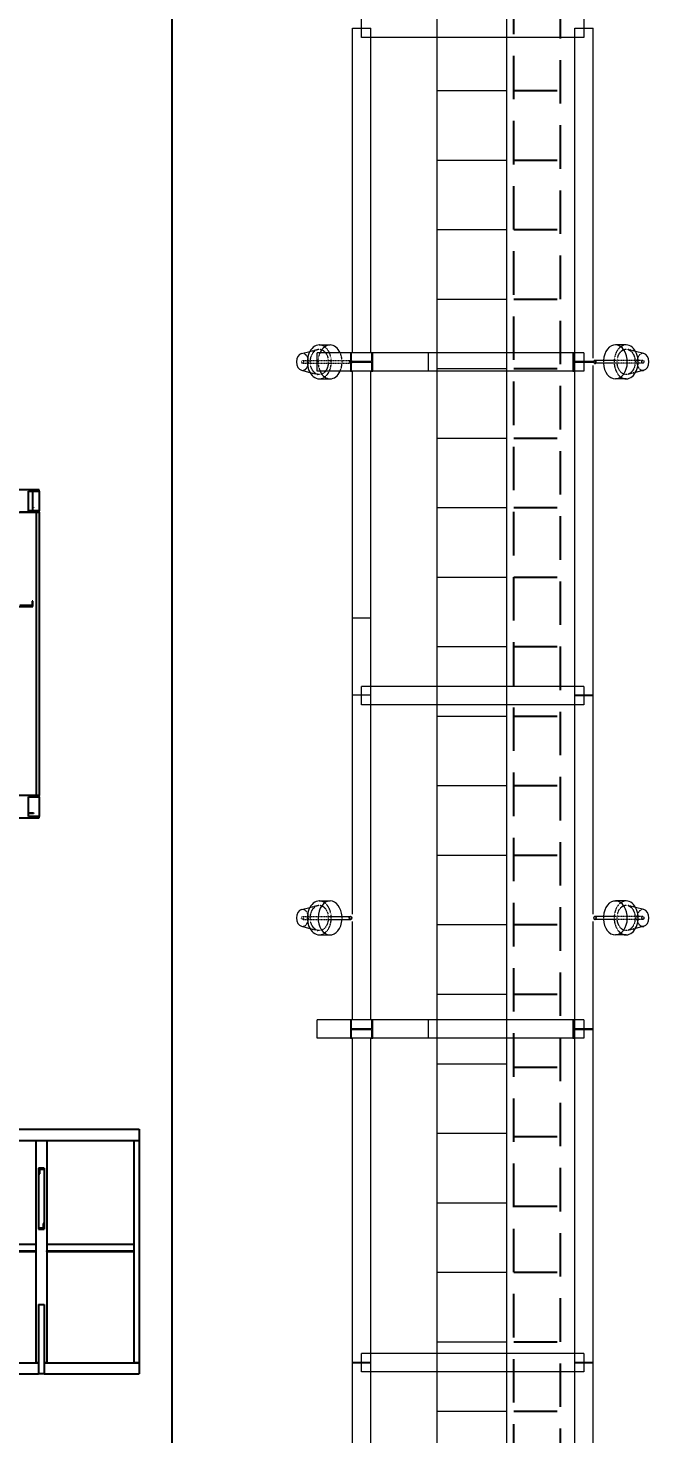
# Model space of a CAD drawing. Header units: inches. Extents: x 19 to 664121, y 34 to 210034.
# Drawn here: x 142233 to 147594, y 148847 to 160981 of the extents above; entities that cross this region are included whole.
import ezdxf

# ---------------------------------------------------------------- set-up
doc = ezdxf.new("R2010")
doc.units = ezdxf.units.IN
doc.header["$MEASUREMENT"] = 0
doc.linetypes.add('CABLEROUTEALL-EMBED 1_DWG$0$HIDDEN2', pattern=[0.1875, 0.125, -0.0625])
doc.linetypes.add('LIGHTINGLAYOUTPROGRESSUNIT-EMBED 1_DWG$0$HIDDEN2', pattern=[0.1875, 0.125, -0.0625])
doc.layers.add('CABLE TRAY INSTRUMENTATION', color=7, linetype='Continuous')
doc.layers.add('CABLEROUTEALL-EMBED 1_DWG$0$DwgTemplate', color=7, linetype='Continuous')
for name, color, linetype, lineweight in [('Layout', 6, 'Continuous', 20), ('Pipe Rack Lighting', 1, 'Continuous', 5), ('REV.C CLOUD', 2, 'Continuous', 20)]:
    doc.layers.add(name, color=color, linetype=linetype, lineweight=lineweight)
doc.styles.get("Standard").update_dxf_attribs({"font": 'arial.ttf'})
doc.dimstyles.get("Standard").update_dxf_attribs({"dimtxt": 0.18, "dimasz": 0.18, "dimexe": 0.18, "dimexo": 0.0625, "dimgap": 0.09, "dimtad": 0, "dimtih": 1, "dimtoh": 1, "dimdec": 4, "dimzin": 0, "dimdsep": 46, "dimtxsty": 'Standard', "dimcen": 0.09, "dimadec": 0, "dimazin": 0, "dimtfac": 1, "dimtdec": 4, "dimtofl": 0, "dimtmove": 0, "dimatfit": 3, "dimfxl": 1, "dimtolj": 1, "dimtzin": 0, "dimarcsym": 0})

# ---------------------------------------------------------------- blocks, each defined once
blk = doc.blocks.new('*D63')
at = {"color": 4, "lineweight": -2, "transparency": 16777216}
for p, q in [((145765, 164642), (143473, 164642)), ((143473, 161642), (143473, 146589)), ((143473, 125592), (143473, 140927)), ((145765, 122592), (143473, 122592))]:
    blk.add_line(p, q, dxfattribs=at)
at = {"color": 4, "transparency": 16777216}
for points in [[(142973, 161642), (143973, 161642), (143473, 164642)], [(142973, 125592), (143973, 125592), (143473, 122592)]]:
    blk.add_solid(points, dxfattribs=at)
at = {"layer": 'Defpoints', "color": 0, "transparency": 16777216}
for p in [(145765, 164642), (143473, 122592), (145765, 122592)]:
    blk.add_point(p, dxfattribs=at)
at = {"transparency": 16777216, "insert": (143473, 143758), "char_height": 1500, "attachment_point": 5, "rotation": 90}
blk.add_mtext('\\A1;42.1m', dxfattribs=at)

msp = doc.modelspace()

# ---------------------------------------------------------------- linework, layer by layer
at = {"layer": 'CABLE TRAY INSTRUMENTATION', "color": 6, "linetype": 'CABLEROUTEALL-EMBED 1_DWG$0$HIDDEN2', "ltscale": 3000}
for p, q in [((146426.89, 123242.19), (146426.89, 164642.19)), ((146826.89, 164642.19), (146826.89, 142665.71)), ((146426.89, 160442.19), (146826.89, 160442.19)), ((146426.89, 159842.19), (146826.89, 159842.19)), ((146426.89, 159242.19), (146826.89, 159242.19)), ((146426.89, 159242.19), (146826.89, 159242.19)), ((146426.89, 159242.19), (146826.89, 159242.19)), ((146426.89, 158642.19), (146826.89, 158642.19)), ((146426.89, 158042.19), (146826.89, 158042.19)), ((146426.89, 158042.19), (146826.89, 158042.19)), ((146426.89, 157442.19), (146826.89, 157442.19)), ((146426.89, 156842.19), (146826.89, 156842.19)), ((146426.89, 156242.19), (146826.89, 156242.19)), ((146426.89, 155642.19), (146826.89, 155642.19)), ((146426.89, 155042.19), (146826.89, 155042.19)), ((146426.89, 154442.19), (146826.89, 154442.19)), ((146426.89, 154442.19), (146826.89, 154442.19)), ((146426.89, 154442.19), (146826.89, 154442.19)), ((146426.89, 153842.19), (146826.89, 153842.19)), ((146426.89, 153242.19), (146826.89, 153242.19)), ((146426.89, 153242.19), (146826.89, 153242.19)), ((146426.89, 152642.19), (146826.89, 152642.19)), ((146426.89, 152013.19), (146826.89, 152013.19)), ((146426.89, 151413.19), (146826.89, 151413.19)), ((146426.89, 150813.19), (146826.89, 150813.19)), ((146426.89, 150242.19), (146826.89, 150242.19)), ((146426.89, 149642.19), (146826.89, 149642.19)), ((146426.89, 149642.19), (146826.89, 149642.19)), ((146426.89, 149642.19), (146826.89, 149642.19)), ((146426.89, 149042.19), (146826.89, 149042.19))]:
    msp.add_line(p, q, dxfattribs=at)
at = {"layer": 'CABLEROUTEALL-EMBED 1_DWG$0$DwgTemplate', "color": 252, "linetype": 'Continuous'}
for p, q in [((142329.21, 156995.89), (142137.23, 156995.89)), ((142237.06, 156815.43), (142237.06, 156984.37)), ((142237.06, 156984.37), (142329.21, 156984.37)), ((142274.97, 156815.43), (142274.97, 156984.37)), ((142329.21, 156984.37), (142329.21, 156995.89)), ((142329.21, 156984.37), (142329.21, 156815.43)), ((142137.23, 156803.91), (142329.21, 156803.91)), ((142305.21, 156803.91), (142161.22, 156803.91)), ((142329.21, 156815.43), (142237.06, 156815.43)), ((142274.97, 156846.14), (142278.47, 156846.14)), ((142278.47, 156842.3), (142274.97, 156842.3)), ((142278.47, 156846.14), (142278.47, 156842.3)), ((142305.21, 154356.18), (142305.21, 156803.91)), ((142329.21, 156803.91), (142329.21, 156815.43)), ((142329.21, 156803.91), (142329.21, 154356.18)), ((142153.07, 155987.95), (142274.97, 155987.95)), ((142267.17, 155995.88), (142160.87, 155995.88)), ((142267.17, 156034.03), (142267.17, 155995.88)), ((142274.97, 156034.03), (142267.17, 156034.03)), ((142274.97, 155987.95), (142274.97, 156034.03)), ((142329.21, 154356.18), (142137.23, 154356.18)), ((142305.21, 154356.18), (142161.22, 154356.18)), ((142329.21, 154344.66), (142329.21, 154356.18)), ((142237.06, 154344.66), (142329.21, 154344.66)), ((142237.06, 154175.72), (142237.06, 154344.66)), ((142329.21, 154344.66), (142329.21, 154175.72)), ((142137.23, 154164.2), (142329.21, 154164.2)), ((142237.06, 154206.44), (142278.47, 154206.44)), ((142278.47, 154202.6), (142237.06, 154202.6)), ((142329.21, 154175.72), (142237.06, 154175.72)), ((142278.47, 154206.44), (142278.47, 154202.6)), ((142329.21, 154164.2), (142329.21, 154175.72)), ((135034.03, 151476.55), (143193.11, 151476.55)), ((143193.11, 151476.55), (143193.11, 151380.57)), ((135034.03, 151380.57), (143193.11, 151380.57)), ((142300.41, 151380.57), (142300.41, 149460.78)), ((142300.41, 151380.57), (142396.4, 151380.57)), ((142396.4, 151380.57), (142396.4, 149460.78)), ((143147.03, 151380.57), (143193.11, 151380.57)), ((143147.03, 151380.57), (143147.03, 149460.78)), ((143193.11, 151380.57), (143193.11, 149460.78)), ((142324, 151140.59), (142324, 151091.83)), ((142372.76, 151140.59), (142324, 151140.59)), ((142324, 151091.83), (142333.14, 151091.83)), ((142324.02, 151140.59), (142324.02, 150612.65)), ((142324.02, 151140.59), (142372.78, 151140.59)), ((142333.14, 151131.45), (142372.76, 151131.45)), ((142333.14, 151091.83), (142333.14, 151131.45)), ((142372.76, 151131.45), (142372.76, 151140.59)), ((142372.78, 151140.59), (142372.78, 150612.65)), ((142324.02, 150621.8), (142324.02, 150612.65)), ((142363.64, 150621.8), (142324.02, 150621.8)), ((142324.02, 150612.65), (142372.78, 150612.65)), ((142372.78, 150612.65), (142324.02, 150612.65)), ((142363.64, 150661.41), (142363.64, 150621.8)), ((142372.78, 150661.41), (142363.64, 150661.41)), ((142372.78, 150612.65), (142372.78, 150661.41)), ((142300.41, 150481.15), (141847.34, 150481.15)), ((143147.03, 150481.15), (142396.4, 150481.15)), ((141847.34, 150426.43), (142300.41, 150426.43)), ((141847.34, 150420.67), (142300.41, 150420.67)), ((142300.41, 150426.43), (142300.41, 150420.67)), ((142396.4, 150420.67), (142396.4, 150426.43)), ((142396.4, 150426.43), (143147.03, 150426.43)), ((142396.4, 150420.67), (143147.03, 150420.67)), ((143147.03, 150420.67), (143147.03, 150426.43)), ((142324.02, 149962.88), (142324, 149962.88)), ((142324, 149962.88), (142324, 149914.11)), ((142324, 149914.11), (142324.02, 149914.11)), ((142324.02, 149962.88), (142372.78, 149962.88)), ((142324.02, 149962.88), (142324.02, 149364.79)), ((142372.78, 149962.88), (142372.78, 149364.79)), ((141268.48, 149460.78), (142324.02, 149460.78)), ((142324.02, 149460.78), (142300.41, 149460.78)), ((142396.4, 149460.78), (142372.78, 149460.78)), ((142372.78, 149460.78), (143193.11, 149460.78)), ((143193.11, 149460.78), (143147.03, 149460.78)), ((143193.11, 149460.78), (143193.11, 149364.79)), ((141398.76, 149364.79), (142324.02, 149364.79)), ((142372.78, 149364.79), (142324.02, 149364.79)), ((142372.78, 149364.79), (143193.11, 149364.79))]:
    msp.add_line(p, q, dxfattribs=at)
at = {"layer": 'Layout', "color": 251, "linetype": 'Continuous'}
for p, q in [((145112.89, 160900.2), (145112.89, 161058.68)), ((147032.68, 161058.68), (147032.68, 160900.2)), ((145033.65, 160979.44), (145192.13, 160979.44)), ((147032.68, 160900.2), (145112.89, 160900.2)), ((146953.44, 160979.44), (147111.91, 160979.44))]:
    msp.add_line(p, q, dxfattribs=at)
at = {"layer": 'Layout', "color": 252, "linetype": 'Continuous'}
for p, q in [((145033.65, 158179), (145033.65, 160979.44)), ((145192.13, 158179), (145192.13, 160979.44)), ((146953.44, 158099.76), (146953.44, 160979.44)), ((147111.91, 158131.76), (147111.91, 160979.44)), ((144728.94, 158020.52), (144728.94, 158179)), ((145688.83, 158179), (144728.94, 158179)), ((145025.97, 158179), (145016.22, 158179)), ((145016.22, 158179), (145016.22, 158020.52)), ((145025.97, 158102.75), (145025.97, 158179)), ((145209.56, 158179), (145199.81, 158179)), ((145199.81, 158179), (145199.81, 158102.75)), ((145209.56, 158020.52), (145209.56, 158179)), ((145688.83, 158179), (145688.83, 158020.52)), ((147032.68, 158179), (145688.83, 158179)), ((146936, 158179), (146936, 158020.52)), ((146945.76, 158179), (146936, 158179)), ((146945.76, 158102.75), (146945.76, 158179)), ((147032.68, 158179), (147032.68, 158020.52)), ((145688.83, 158020.52), (144728.94, 158020.52)), ((145016.22, 158020.52), (145025.97, 158020.52)), ((145199.81, 158102.75), (145025.97, 158102.75)), ((145025.97, 158020.52), (145025.97, 158096.77)), ((145025.97, 158096.77), (145199.81, 158096.77)), ((145033.65, 155223.07), (145033.65, 158020.52)), ((145192.13, 155223.07), (145192.13, 158020.52)), ((145199.81, 158096.77), (145199.81, 158020.52)), ((145199.81, 158020.52), (145209.56, 158020.52)), ((147032.68, 158020.52), (145688.83, 158020.52)), ((146936, 158020.52), (146945.76, 158020.52)), ((147111.58, 158102.75), (146945.76, 158102.75)), ((146945.76, 158096.77), (147111.58, 158096.77)), ((146945.76, 158020.52), (146945.76, 158096.77)), ((147111.58, 158099.76), (146953.44, 158099.76)), ((146953.44, 155223.07), (146953.44, 158099.76)), ((146953.44, 158099.76), (147111.58, 158099.76)), ((147111.91, 155223.07), (147111.91, 158067.76)), ((145033.65, 153332.3), (145033.65, 155892.06)), ((145033.65, 155892.06), (145192.13, 155892.06)), ((145192.13, 152419.65), (145192.13, 155892.06)), ((145192.13, 155223.07), (145033.65, 155223.07)), ((147032.68, 155299.32), (145112.89, 155299.32)), ((145112.89, 155140.85), (145112.89, 155299.32)), ((147111.91, 155223.07), (146953.44, 155223.07)), ((146953.44, 152340.41), (146953.44, 155220.09)), ((146953.44, 155220.09), (147111.91, 155220.09)), ((147032.68, 155299.32), (147032.68, 155140.85)), ((147111.91, 153332.3), (147111.91, 155220.09)), ((147032.68, 155140.85), (145112.89, 155140.85)), ((145033.65, 152419.65), (145033.65, 153268.3)), ((147111.91, 152340.41), (147111.91, 153268.3)), ((145688.83, 152419.65), (144728.94, 152419.65)), ((144728.94, 152261.17), (144728.94, 152419.65)), ((145016.22, 152419.65), (145016.22, 152261.17)), ((145025.97, 152419.65), (145016.22, 152419.65)), ((145025.97, 152343.4), (145025.97, 152419.65)), ((145199.81, 152419.65), (145199.81, 152343.4)), ((145209.56, 152419.65), (145199.81, 152419.65)), ((145209.56, 152261.17), (145209.56, 152419.65)), ((147032.68, 152419.65), (145688.83, 152419.65)), ((145688.83, 152419.65), (145688.83, 152261.17)), ((146936, 152419.65), (146936, 152261.17)), ((146945.76, 152419.65), (146936, 152419.65)), ((146945.76, 152343.4), (146945.76, 152419.65)), ((147032.68, 152419.65), (147032.68, 152261.17)), ((145199.81, 152343.4), (145025.97, 152343.4)), ((145025.97, 152261.17), (145025.97, 152337.42)), ((145025.97, 152337.42), (145199.81, 152337.42)), ((145199.81, 152337.42), (145199.81, 152261.17)), ((147115.85, 152343.4), (146945.76, 152343.4)), ((146945.76, 152337.42), (147115.85, 152337.42)), ((146945.76, 152261.17), (146945.76, 152337.42)), ((146953.44, 149463.72), (146953.44, 152340.41)), ((146953.44, 152340.41), (147111.91, 152340.41)), ((147111.91, 152340.41), (146953.44, 152340.41)), ((147111.91, 149463.72), (147111.91, 152340.41)), ((145688.83, 152261.17), (144728.94, 152261.17)), ((145016.22, 152261.17), (145025.97, 152261.17)), ((145033.65, 149463.72), (145033.65, 152261.17)), ((145192.13, 149463.72), (145192.13, 152261.17)), ((145199.81, 152261.17), (145209.56, 152261.17)), ((147032.68, 152261.17), (145688.83, 152261.17)), ((146936, 152261.17), (146945.76, 152261.17)), ((147032.68, 149539.97), (145112.89, 149539.97)), ((145112.89, 149381.5), (145112.89, 149539.97)), ((147032.68, 149539.97), (147032.68, 149381.5)), ((145192.13, 149463.72), (145033.65, 149463.72)), ((145033.65, 148532.84), (145033.65, 149460.73)), ((145033.65, 149460.73), (145192.13, 149460.73)), ((147032.68, 149381.5), (145112.89, 149381.5)), ((145192.13, 146660.3), (145192.13, 149460.73)), ((147111.91, 149463.72), (146953.44, 149463.72)), ((146953.44, 146581.06), (146953.44, 149460.73)), ((146953.44, 149460.73), (147111.91, 149460.73)), ((147111.91, 148532.84), (147111.91, 149460.73))]:
    msp.add_line(p, q, dxfattribs=at)
at = {"layer": 'Pipe Rack Lighting', "color": 252, "linetype": 'Continuous'}
for p, q in [((144747.96, 158246.05), (144841.05, 158246.05)), ((147397.61, 158246.05), (147304.51, 158246.05)), ((144593.9, 158171.73), (144666.78, 158190.43)), ((147304.51, 158111.95), (147129.35, 158111.95)), ((147551.66, 158171.73), (147478.78, 158190.43)), ((144593.9, 158027.79), (144666.78, 158009.09)), ((147304.51, 158087.57), (147129.35, 158087.57)), ((147551.66, 158027.79), (147478.78, 158009.09)), ((144747.96, 157953.47), (144841.05, 157953.47)), ((147397.61, 157953.47), (147304.51, 157953.47)), ((144593.9, 153372.27), (144666.78, 153390.98)), ((144747.96, 153446.59), (144841.05, 153446.59)), ((147397.61, 153446.59), (147304.51, 153446.59)), ((147551.66, 153372.27), (147478.78, 153390.98)), ((144841.05, 153312.49), (145016.9, 153312.49)), ((144841.05, 153288.11), (145016.9, 153288.11)), ((147304.51, 153312.49), (147128.66, 153312.49)), ((147304.51, 153288.11), (147128.66, 153288.11)), ((144593.9, 153228.33), (144666.78, 153209.63)), ((144747.96, 153154.01), (144841.05, 153154.01)), ((147397.61, 153154.01), (147304.51, 153154.01)), ((147551.66, 153228.33), (147478.78, 153209.63))]:
    msp.add_line(p, q, dxfattribs=at)
at = {"layer": 'Pipe Rack Lighting', "color": 252, "linetype": 'LIGHTINGLAYOUTPROGRESSUNIT-EMBED 1_DWG$0$HIDDEN2'}
for p, q in [((144603.14, 158111.95), (144841.05, 158111.95)), ((144666.78, 158190.43), (144734.1, 158207.71)), ((144841.05, 158111.95), (145016.9, 158111.95)), ((147129.35, 158111.95), (147128.66, 158111.95)), ((147542.43, 158111.95), (147304.51, 158111.95)), ((147478.78, 158190.43), (147411.46, 158207.71)), ((144603.14, 158087.57), (144841.05, 158087.57)), ((144666.78, 158009.09), (144734.1, 157991.81)), ((144841.05, 158087.57), (145016.9, 158087.57)), ((147129.35, 158087.57), (147128.66, 158087.57)), ((147542.43, 158087.57), (147304.51, 158087.57)), ((147478.78, 158009.09), (147411.46, 157991.81)), ((144666.78, 153390.98), (144734.1, 153408.25)), ((147478.78, 153390.98), (147411.46, 153408.25)), ((144603.14, 153312.49), (144841.05, 153312.49)), ((144603.14, 153288.11), (144841.05, 153288.11)), ((147542.43, 153312.49), (147304.51, 153312.49)), ((147542.43, 153288.11), (147304.51, 153288.11)), ((144666.78, 153209.63), (144734.1, 153192.35)), ((147478.78, 153209.63), (147411.46, 153192.35))]:
    msp.add_line(p, q, dxfattribs=at)
at = {"layer": 'Pipe Rack Lighting', "color": 252, "linetype": 'Continuous'}
for centre, major_axis, start_param, end_param in [((144747.96, 158099.76), (0, -146.29), 3.14159265, 6.28318531), ((144841.05, 158099.76), (0, 146.29), 0, 0.99837775), ((144841.05, 158099.76), (0, 146.29), 5.28480755, 6.28318531), ((147304.51, 158099.76), (0, 146.29), 3.14159265, 7.77055155), ((147397.61, 158099.76), (0, 146.29), 3.14159265, 6.28318531), ((144603.14, 158099.76), (0, -73.14), 3.321127, 6.10365096), ((147128.66, 158099.76), (0, -15.24), 0.06338138, 3.07821128), ((147128.66, 158099.76), (0, -15.24), 0.06338138, 3.07821128), ((147128.66, 158099.76), (0, 12.19), 3.22084929, 6.20392867), ((147542.43, 158099.76), (0, 73.14), 3.321127, 6.10365096), ((144841.05, 158099.76), (0, -146.29), 5.28480755, 7.28156306), ((147128.66, 158099.76), (0, -15.24), 4.14212359, 4.51511185), ((147128.66, 158099.76), (0, -15.24), 4.14212359, 4.51511185), ((147128.66, 158099.76), (0, -15.24), 4.90966611, 5.28265438), ((147128.66, 158099.76), (0, -15.24), 4.90966611, 5.28265438), ((147304.51, 158099.76), (0, -146.29), 4.79581907, 6.28318531), ((144747.96, 153300.3), (0, -146.29), 3.14159265, 6.28318531), ((144841.05, 153300.3), (0, -146.29), 3.14159265, 7.77055155), ((144841.05, 153300.3), (0, 146.29), 4.79581907, 6.28318531), ((147304.51, 153300.3), (0, 146.29), 3.14159265, 7.77055155), ((147397.61, 153300.3), (0, 146.29), 3.14159265, 6.28318531), ((144603.14, 153300.3), (0, -73.14), 3.321127, 6.10365096), ((147304.51, 153300.3), (0, -146.29), 4.79581907, 6.28318531), ((147542.43, 153300.3), (0, 73.14), 3.321127, 6.10365096)]:
    msp.add_ellipse(centre, major_axis=major_axis, ratio=0.70710678, start_param=start_param, end_param=end_param, dxfattribs=at)
at = {"layer": 'Pipe Rack Lighting', "color": 252, "linetype": 'LIGHTINGLAYOUTPROGRESSUNIT-EMBED 1_DWG$0$HIDDEN2'}
for centre, major_axis, start_param, end_param in [((144747.96, 158099.76), (0, 146.29), 3.14159265, 6.28318531), ((147397.61, 158099.76), (0, -146.29), 3.14159265, 6.28318531), ((144603.14, 158099.76), (0, 73.14), 2.9620583, 6.28318531), ((144603.14, 158099.76), (0, 73.14), 0, 0.17953435), ((144841.05, 158099.76), (0, 146.29), 0.99837775, 2.1432149), ((144841.05, 158099.76), (0, -146.29), 1.65422641, 2.1432149), ((144841.05, 158099.76), (0, -146.29), 1.48736624, 1.65422641), ((147128.66, 158099.76), (0, -12.19), 3.06233602, 6.28318531), ((147128.66, 158099.76), (0, 15.24), 6.21980393, 7.28371624), ((147128.66, 158099.76), (0, 15.24), 6.21980393, 7.28371624), ((147304.51, 158099.76), (0, 146.29), 1.48736624, 1.65422641), ((147542.43, 158099.76), (0, -73.14), 2.9620583, 6.28318531), ((144841.05, 158099.76), (0, -146.29), 0.99837775, 1.48736624), ((147128.66, 158099.76), (0, -15.24), 4.51511185, 4.90966611), ((147128.66, 158099.76), (0, -15.24), 4.51511185, 4.90966611), ((147128.66, 158099.76), (0, -15.24), 5.28265438, 6.28318531), ((147128.66, 158099.76), (0, -15.24), 5.28265438, 6.28318531), ((147128.66, 158099.76), (0, -12.19), 0, 0.07925664), ((147128.66, 158099.76), (0, -15.24), 0, 0.06338138), ((147128.66, 158099.76), (0, -15.24), 0, 0.06338138), ((147542.43, 158099.76), (0, -73.14), 0, 0.17953435), ((144747.96, 153300.3), (0, 146.29), 3.14159265, 6.28318531), ((147397.61, 153300.3), (0, -146.29), 3.14159265, 6.28318531), ((147542.43, 153300.3), (0, -73.14), 2.9620583, 6.28318531), ((144603.14, 153300.3), (0, 73.14), 2.9620583, 6.28318531), ((144603.14, 153300.3), (0, 73.14), 0, 0.17953435), ((144841.05, 153300.3), (0, -146.29), 1.48736624, 1.65422641), ((147304.51, 153300.3), (0, 146.29), 1.48736624, 1.65422641), ((147542.43, 153300.3), (0, -73.14), 0, 0.17953435)]:
    msp.add_ellipse(centre, major_axis=major_axis, ratio=0.70710678, start_param=start_param, end_param=end_param, dxfattribs=at)
for centre, major_axis in [((144603.14, 158099.76), (0, 12.19)), ((144747.96, 158099.76), (0, 109.72)), ((145016.9, 158099.76), (0, -15.24)), ((145016.9, 158099.76), (0, -15.24)), ((145016.9, 158099.76), (0, 12.19)), ((147397.61, 158099.76), (0, -109.72)), ((147542.43, 158099.76), (0, -12.19)), ((144747.96, 153300.3), (0, 109.72)), ((147397.61, 153300.3), (0, -109.72)), ((144603.14, 153300.3), (0, 12.19)), ((147542.43, 153300.3), (0, -12.19))]:
    msp.add_ellipse(centre, major_axis=major_axis, ratio=0.70710678, dxfattribs=at)
at = {"layer": 'Pipe Rack Lighting', "color": 252, "linetype": 'Continuous'}
for centre, major_axis in [((145016.9, 153300.3), (0, -15.24)), ((145016.9, 153300.3), (0, -15.24)), ((145016.9, 153300.3), (0, 12.19)), ((147128.66, 153300.3), (0, -15.24)), ((147128.66, 153300.3), (0, -15.24)), ((147128.66, 153300.3), (0, -12.19))]:
    msp.add_ellipse(centre, major_axis=major_axis, ratio=0.70710678, dxfattribs=at)
at = {"layer": 'REV.C CLOUD', "color": 3}
for p, q in [((145765.03, 122672.19), (145765.03, 164642.19)), ((146365.03, 164642.19), (146365.03, 142665.71)), ((145765.03, 160442.19), (146365.03, 160442.19)), ((145765.03, 159842.19), (146365.03, 159842.19)), ((145765.03, 159242.19), (146365.03, 159242.19)), ((145765.03, 159242.19), (146365.03, 159242.19)), ((145765.03, 159242.19), (146365.03, 159242.19)), ((145765.03, 158642.19), (146365.03, 158642.19)), ((145765.03, 158042.19), (146365.03, 158042.19)), ((145765.03, 158042.19), (146365.03, 158042.19)), ((145765.03, 157442.19), (146365.03, 157442.19)), ((145765.03, 156842.19), (146365.03, 156842.19)), ((145765.03, 156242.19), (146365.03, 156242.19)), ((145765.03, 155642.19), (146365.03, 155642.19)), ((145765.03, 155042.19), (146365.03, 155042.19)), ((145765.03, 154442.19), (146365.03, 154442.19)), ((145765.03, 154442.19), (146365.03, 154442.19)), ((145765.03, 154442.19), (146365.03, 154442.19)), ((145765.03, 153842.19), (146365.03, 153842.19)), ((145765.03, 153242.19), (146365.03, 153242.19)), ((145765.03, 153242.19), (146365.03, 153242.19)), ((145765.03, 152642.19), (146365.03, 152642.19)), ((145765.03, 152042.19), (146365.03, 152042.19)), ((145765.03, 151442.19), (146365.03, 151442.19)), ((145765.03, 150842.19), (146365.03, 150842.19)), ((145765.03, 150242.19), (146365.03, 150242.19)), ((145765.03, 149642.19), (146365.03, 149642.19)), ((145765.03, 149642.19), (146365.03, 149642.19)), ((145765.03, 149642.19), (146365.03, 149642.19)), ((145765.03, 149042.19), (146365.03, 149042.19))]:
    msp.add_line(p, q, dxfattribs=at)

# ---------------------------------------------------------------- dimensions: what is measured, and where the dimension line sits
at = {"color": 252}
dim = msp.add_linear_dim(base=(143472.9313362, 122592.18582566), p1=(145765.02614312, 164642.18582619), p2=(145765.02614388, 122592.18582566), angle=90, dimstyle='Standard', override={"dimtxt": 1500, "dimasz": 3000, "dimtih": 0, "dimdec": 1, "dimlfac": 0.001, "dimpost": 'm', "dimclrd": 4, "dimclre": 4, "dimclrt": 256}, dxfattribs=at)
dim.commit()
dim.dimension.update_dxf_attribs({"geometry": '*D63', "text_midpoint": (143472.9313362, 143758.07436287), "dimtype": 160})

doc.saveas('drawing.dxf')
